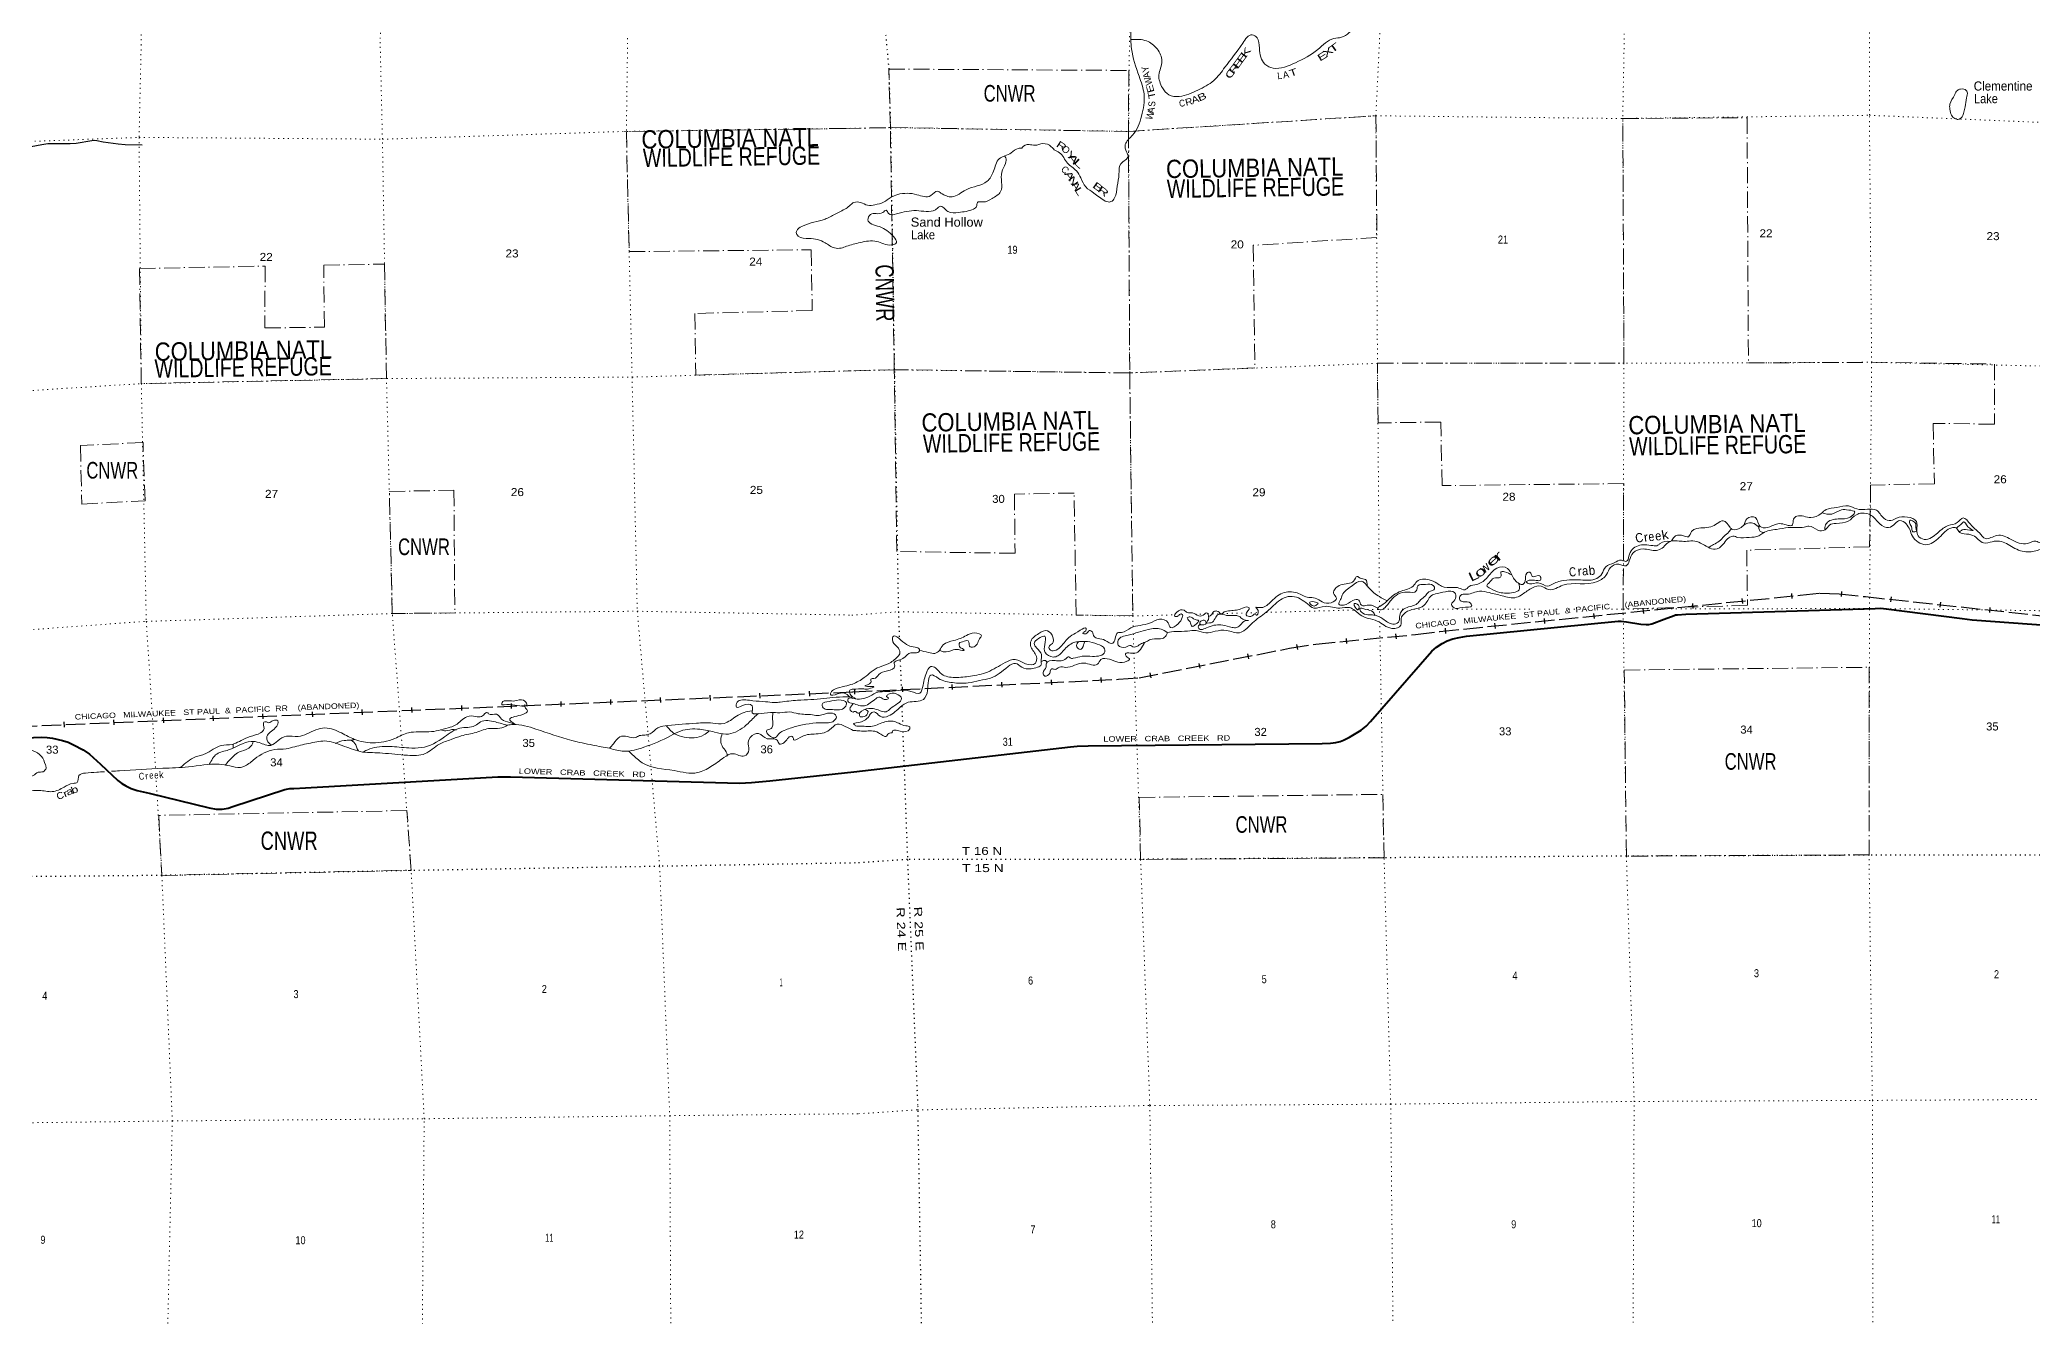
# Model space of a CAD drawing. Header units: feet. Extents: x 250644 to 505285, y -364975 to -177792.
# Drawn here: x 296347 to 339922, y -254935 to -227037 of the extents above; entities that cross this region are included whole.
import ezdxf
from ezdxf.enums import TextEntityAlignment as Align

# ---------------------------------------------------------------- set-up
doc = ezdxf.new("R2010")
doc.units = ezdxf.units.FT
doc.header["$LTSCALE"] = 70
for name, pattern in [('DOT_DASHED', [7.7, 5, -1.2, 0.3, -1.2]), ('DOTTED', [1.5, 0.3, -1.2]), ('LONG_DASHED', [7.5, 6, -1.5])]:
    doc.linetypes.add(name, pattern=pattern)
for name, color, linetype, lineweight in [('26', 7, 'Continuous', 40), ('29', 7, 'Continuous', 25), ('39', 7, 'Continuous', 13), ('44', 7, 'DOT_DASHED', 13), ('6', 7, 'DOTTED', 25), ('63', 7, 'Continuous', 25), ('7', 7, 'DOTTED', 13)]:
    doc.layers.add(name, color=color, linetype=linetype, lineweight=lineweight)
doc.layers.add('27', color=7, linetype='Continuous')
doc.layers.add('41', color=7, linetype='Continuous')

msp = doc.modelspace()

# ---------------------------------------------------------------- linework, layer by layer
at = {"layer": '26'}
for points in [[(314152.29, -243036.01), (318886.58, -242493.79), (319033.49, -242477.96), (319279.03, -242466.73), (324394.74, -242421.09), (324573.04, -242412.38), (324693.33, -242392.79), (324785.5, -242371.67), (324857.82, -242344.53), (324988.85, -242282.15), (325243.62, -242123.85), (325355.05, -242036.97), (325447.91, -241940.14), (326790.34, -240398.22), (326894.19, -240311.45), (327016.93, -240232.28), (327124.72, -240171.23), (327250.34, -240128.54), (327391.42, -240098.86), (327550.54, -240070.08), (330870.87, -239744.94), (330934.16, -239744.94), (331047.72, -239761.81), (331363.31, -239807.62), (331476.59, -239817.31), (331539.87, -239815.05), (331603.98, -239800.22), (331871.57, -239702.03), (332093.2, -239618.54), (332122.98, -239609.25), (332165.92, -239604.73), (332349.64, -239588.82), (336489.23, -239464.44), (336610.45, -239463.4), (336730.1, -239473.12), (338394.16, -239686.88), (338609.16, -239712), (340316.23, -239838.75)], [(282750.71, -242874.97), (296376.88, -242279.54), (296506.88, -242285.72), (296624.4, -242299.29), (296845.9, -242349.04), (296963.42, -242389.75), (297084.59, -242448.4), (297293.4, -242557.1), (297432.8, -242651.45), (297676.53, -242870), (298050, -243230.05), (298138.68, -243294.35), (298226.03, -243345.67), (298342.1, -243402.9), (298472.4, -243447.6), (298737.05, -243507.4), (300050.19, -243826.44), (300202.18, -243852.95), (300335.09, -243854.18), (300464.35, -243830.34), (300570.26, -243797.17), (301706.42, -243425.44), (301811.38, -243405.17), (301903.29, -243398.39), (302160.28, -243389.77), (306365.07, -243143.78), (306644.1, -243143.33), (311647.76, -243285.91), (311912.82, -243271.31), (312314.49, -243235.34), (314152.29, -243036.01)]]:
    msp.add_lwpolyline(points, dxfattribs=at)
at = {"layer": '29'}
msp.add_lwpolyline([(295960.89, -229406.22), (296387.78, -229322.57), (296519.64, -229304.9), (296728.72, -229304.78), (297010.11, -229301.21), (297142.69, -229296.7), (297481.12, -229233.73), (297538.25, -229228.15), (297592.54, -229234.61), (297733.1, -229264.84), (298060.48, -229308.34), (298210.8, -229321.58), (298582.97, -229332.27)], dxfattribs=at)
at = {"layer": '39'}
msp.add_lwpolyline([(314128.49, -241402.1), (314167.79, -241423.14), (314190.41, -241439.82)], dxfattribs=at)
for points in [[(320206.62, -226850.22), (320224.69, -227232.7), (320388.87, -227829.85), (320498.31, -228227.28), (320444.57, -228701.82), (320246.78, -229120.69), (320086.46, -229326.18), (320114.21, -229488.24), (320150.5, -229581.92), (319989.24, -229745.29), (319950.07, -229972.74), (319911.72, -230236.3), (319855.05, -230490.14), (319774.46, -230573.83), (319520.88, -230475.92), (319402.21, -230385.69), (319224.26, -230252.35), (319115.28, -230055.58), (319017.25, -229898.77), (318822.46, -229731.6), (318650.49, -229505.84), (318534.32, -229437.64), (318468.51, -229372.57), (318286.01, -229305.52), (318105.84, -229342.79), (317984.77, -229324.85), (317835.38, -229389.67), (317829.62, -229401.81)], [(320221.03, -227027.21), (320552.68, -227060.4), (320781.83, -227234.99), (320890.37, -227502), (320822.75, -227806.2), (320901.45, -228087.78), (321041.61, -228239.85), (321269.63, -228273.98), (321674.78, -228134.44), (322022.11, -227927.68), (322266.99, -227636.43), (322659.42, -227107.8), (322862.54, -226927.65), (322968.51, -226990.01), (323019.86, -227217.88), (323142.35, -227568.93), (323321.23, -227654.09), (323809.34, -227537.18), (324297.66, -227249.69), (324652.18, -227004.68), (324814.57, -226981.77), (324986.75, -226878.3), (325082.63, -226780.52)], [(338456.03, -228500.86), (338487.91, -228307.66), (338499.02, -228175.01), (338482.26, -228145.21), (338354.85, -228113.32), (338287.08, -228140.6), (338228.83, -228233.93), (338122.88, -228442.48), (338121.32, -228552.88), (338158.51, -228686.68), (338232.67, -228757.99), (338299.34, -228777.05), (338390.46, -228716.74), (338430.48, -228617.7), (338456.03, -228500.86)], [(317829.62, -229401.81), (317745.32, -229409.31), (317592.67, -229508.31), (317330.08, -229637.32), (317205.46, -229910.42), (317065.56, -230129.6), (316605.06, -230312.25), (316298.83, -230468.12), (316055.66, -230386.09), (315982.39, -230347.23), (315833.67, -230442.15), (315531.53, -230421.35), (315109.13, -230418.71), (314965.64, -230477.41), (314799.1, -230584.68), (314613.35, -230642.12), (314450.69, -230652.99), (314298.47, -230591.44), (314151.67, -230592), (314078.41, -230643.46), (313979.83, -230726.71)], [(313993, -231549.64), (314287.87, -231466.58), (314649.38, -231444.19), (314976.9, -231520.74), (315086.3, -231466.65), (315017.04, -231337.42), (314708.5, -231120.07), (314457.77, -230969.94), (314515.57, -230856.55), (314782.01, -230809.74), (314859.38, -230762.23), (314909.16, -230829.59), (315082.41, -230842.61), (315519.23, -230770.74), (315933.1, -230751.46), (315974.69, -230722.63), (316030.04, -230679.52), (316209.46, -230788.76), (316441.24, -230810.79), (316771.38, -230734.77), (316836.51, -230679.45), (316852.68, -230592.88), (316969.05, -230580.81), (317172.54, -230507.01), (317360.16, -230353.21), (317383.73, -230148.11), (317384.88, -229929.35), (317465.05, -229737.3), (317474.43, -229616.73), (317447.08, -229570.38)], [(313981.1, -230726.07), (313740.4, -230848.12), (313519.82, -230955.94), (313278.73, -231021.74), (313043.81, -231101.55), (312921.66, -231180.62), (312892.03, -231247.05), (312930.99, -231327.08), (313173.08, -231377.69), (313520.27, -231471.77), (313730.71, -231586.81), (313871.68, -231587.89), (313993, -231549.64)], [(332033.27, -237986.93), (332204.37, -237993.97), (332337.24, -237999.67), (332499.9, -237988.8), (332671.95, -238037.96), (332836.89, -238129.39), (332988.66, -238170.88), (333159.35, -238069.56), (333259.15, -237945.4), (333374.49, -237887.19), (333487.7, -237913.31), (333735.07, -237912.99), (333947.45, -237877.16), (334032.59, -237817.48), (334332.49, -237737.98), (334589.05, -237699.37), (334747.87, -237696.59), (334936.71, -237687.26), (335038.79, -237665.41), (335233.85, -237754.3), (335394.64, -237749.48), (335490.86, -237645.45), (335634.8, -237606.81), (335901.19, -237558), (336079.03, -237416.42), (336194.91, -237382.28), (336401.14, -237430.84), (336588.25, -237614.2), (336783.22, -237699.08), (336926.08, -237612.3), (337029.14, -237544.27), (337167.55, -237618.1), (337244.76, -237743.18), (337302.18, -237882.65), (337594.01, -238072.19), (337892.21, -237916.46), (338162.92, -237701.01), (338261.56, -237705.31), (338319.65, -237784.56), (338437.41, -237834.67), (338627.24, -237869.48), (338860.14, -238031.96), (339050.64, -238006.55), (339211.29, -237995.71), (339507.98, -238133), (339827.95, -238231.75), (340106.32, -238178.71), (340386.56, -238119.63), (340821.34, -238136.09), (341284.13, -238146.05), (341384.9, -237975.72), (341350.44, -237783.67), (341595.02, -237568.68), (341974.11, -237343.31), (342089.2, -237363.37), (342151.3, -237442.55), (342322.45, -237451.59), (342635.67, -237518.35), (342920.3, -237565.55), (343112.27, -237516.03), (343197.18, -237356.01), (343345.19, -237409.61), (343670.12, -237460.11), (343932.76, -237423.4), (344271.88, -237299.06), (344467.32, -237225.4), (344724.29, -237204.85), (345026.74, -237239.69), (345232.38, -237262.18), (345484.55, -237297.05)], [(332036.16, -237987.05), (332091.78, -237905.64), (332253.82, -237866.68), (332403.35, -237898.18), (332475.13, -237780.53), (332544.46, -237733.16), (332895.25, -237680.86), (333034.36, -237606.18), (333163.78, -237547.73), (333313.85, -237693.6), (333371.17, -237738.75), (333557.24, -237695.36), (333614.38, -237642.18), (333683.79, -237508.52), (333868.21, -237481.21), (333922.76, -237582.6), (334001.62, -237691.59), (334182.38, -237680.4), (334430.27, -237613.85), (334684.16, -237635.49), (334705.55, -237512.71), (334778.54, -237449.22), (335082.92, -237480.01), (335308.12, -237387.77), (335416.89, -237305.6), (335653.22, -237261.32), (335907.78, -237222.75), (336084.25, -237289.9), (336321.74, -237297.78), (336515.27, -237318.47), (336676.07, -237494.26), (336834.05, -237543.67), (336957.62, -237493.34), (337196.4, -237469.1), (337389.58, -237564.05), (337399.83, -237752.5), (337428.79, -237878.42), (337561.26, -237956.37), (337721.28, -237917.45), (337976.13, -237712.31), (338085.45, -237654.21), (338285.1, -237588.5), (338411.56, -237487.96), (338571.51, -237625.63), (338768.81, -237814.83), (338902.31, -237938.91), (339150.12, -237868.35), (339459.81, -237957.25), (339821.77, -238045.23), (340001.68, -237995.92), (340113.23, -238038.12), (340364.8, -238045.76), (340592.19, -238051.81), (340780.81, -238032.45), (341179.94, -238073.63), (341283.53, -237939.37), (341307.24, -237740.28), (341560.03, -237442.87), (341879.3, -237240.61), (342118.4, -237230.41), (342290.58, -237285.59), (342540.19, -237385.57), (342869.68, -237460.07), (343043.23, -237396.83), (343108.45, -237255.22), (343216.47, -237229.24), (343637.23, -237338.27), (344005.74, -237269.61), (344265.21, -237180.78), (344457.08, -237127.25), (344756.36, -237109.97), (345038.71, -237145.16), (345252.53, -237173.53), (345485.12, -237239.82)], [(335323.71, -237377.46), (335539.71, -237401.78), (335750.88, -237311.79), (335909.84, -237315.03), (336041.63, -237362.89), (335998.71, -237429.87), (335755.28, -237508.37), (335466.95, -237565.6), (335402.22, -237638.98), (335384.42, -237751.47)], [(333343.97, -237720.5), (333287.9, -237792.39), (333183.46, -237888.53), (333079.29, -237996.72), (332954.16, -238067.14), (332853.02, -238131.12)], [(333622.54, -237634.74), (333782.26, -237595.09), (333844.99, -237612.06), (333952.3, -237696.68)], [(333949.32, -237629.38), (333975.5, -237782.35), (334068.37, -237805.67)], [(337306.8, -237549.44), (337246.35, -237544.48), (337237.24, -237586.78), (337281.52, -237678.32), (337316.2, -237790.09), (337386.3, -237776.82), (337377.87, -237708), (337376.68, -237616.45), (337306.8, -237549.44)], [(338265.07, -237708.3), (338391.96, -237600.68), (338417.56, -237576.15), (338518.44, -237680.74), (338630.85, -237761.05), (338560.31, -237754.26), (338391.3, -237751.2), (338331.84, -237790.37)], [(321004.7, -239994.14), (321193.18, -239968.77), (321448.46, -239962.29), (321641.23, -239948.88), (321847.54, -240001.46), (322055.9, -239965.7), (322302.82, -239945.33), (322587.54, -239996.53), (322830.91, -239817.68), (323135.17, -239573.55), (323259.58, -239471.03), (323563.98, -239232.92), (323740.31, -239203.74), (324073.82, -239368.48), (324210.53, -239456.39), (324457.09, -239419.96), (324779.78, -239460.47), (324990.65, -239446.75), (325043.36, -239465.89), (325223.42, -239603.21), (325400.16, -239682.39), (325598.56, -239741.13), (325919.92, -239902.07), (326117.52, -239834.39), (326120.41, -239693.87), (326219.89, -239555.66), (326407.2, -239478.13), (326626.6, -239396.03), (326776.82, -239188.71), (326914.5, -239140.14), (327310.91, -239149.26), (327293.67, -239277.99), (327223.54, -239379.56), (327277.51, -239454.87), (327456.26, -239443.71), (327664.44, -239399.93), (327639.24, -239352.21), (327477.6, -239318.92), (327402.28, -239278.1), (327418.22, -239181.49), (327554.39, -239155.03), (327834.45, -239087.91), (328050.36, -239120.25), (328329.45, -239189.62), (328645.93, -239222.21), (328773.16, -239155.76), (328993.27, -239015.45), (329181.43, -238976.03), (329342.09, -239055.5), (329504.35, -239026.57), (329657.71, -238959.67), (330416.11, -238878.16), (330613.74, -238722.18), (330698.92, -238574.2), (330880.25, -238498.78), (331043.9, -238532.04), (331111.93, -238426.49), (331194.52, -238252.47), (331415.83, -238166.31), (331704.12, -238197.39), (331831.71, -238146.99), (331926.14, -238053.03), (332033.88, -237986.96)], [(332011.42, -237999.36), (331785.15, -238043.45), (331735.78, -238084.45), (331623.34, -238092.44), (331301.63, -238096.07), (331174.67, -238174.55), (331101.6, -238324.33), (331051.8, -238435.57), (330938.59, -238409.46), (330782.99, -238466.37), (330595.94, -238555.93), (330508.93, -238711.98), (330398.5, -238810.24), (330047.27, -238842.47), (329567.42, -238878.97), (329445.82, -238927.25), (329332.3, -238977.4), (329115.49, -238904.94), (328926.96, -238928.31), (328859.72, -238889.35), (328965.33, -238845.36), (329178.16, -238829.6), (329152.38, -238755.8), (328989.72, -238766.67), (328939.36, -238673.23), (328867.39, -238692.56), (328835.19, -238871.72), (328780.43, -238940.91), (328705.64, -238924.16), (328546.85, -238748.34), (328446.77, -238589.55), (328217.4, -238585.54), (327985.11, -238810.35), (327770.82, -238940.53), (327610.89, -238983.46), (327511.98, -239057.44), (327386.44, -239019.5), (327259.43, -239005.67), (327005.4, -238978.01), (326901.35, -238911.6), (326732.83, -238840.3), (326466.12, -238875.07), (326383.93, -238976.85), (326120.89, -239085.81), (325833.61, -239279.47), (325679.58, -239406.59), (325606.63, -239472.08), (325661.49, -239497.21), (325745.3, -239467.65), (325900.04, -239282.32), (326258.18, -239109.49), (326452.69, -239084.01), (326484.4, -238973.08), (326656.62, -238939.97), (326822.06, -238963.16), (326853.92, -239038.86), (326726.64, -239103.3), (326652.13, -239188.88), (326547.6, -239281.02), (326472.96, -239360.59), (326219.7, -239457.34), (326092.43, -239612.08), (326059.75, -239769.18), (325941.94, -239807.36), (325722.22, -239694.82), (325523.23, -239610), (325394.43, -239606.24), (325248.21, -239542.57), (325214.38, -239468.92), (325351.53, -239486.58), (325499.55, -239540.18), (325551.71, -239619.74)], [(325379.69, -238984.28), (325338.93, -238832.6), (325221.56, -238800.54), (325158.48, -238767.53), (325082.36, -238871.2), (324956.74, -238919.56), (324675.83, -239038.86), (324641.71, -239131.77), (324704.44, -239239.04), (324590.08, -239341.38), (324394.63, -239324.73), (324237.86, -239239.18), (324098.78, -239225.56), (323845.2, -239127.66), (323527.52, -239131.21), (323256.58, -239336.63), (323013.69, -239447.24), (322945.2, -239442.42), (322993.06, -239513.83), (322950.98, -239610.89), (322936.32, -239585.06), (322864.85, -239626.44), (322744.23, -239628.56)], [(328534.44, -238731.75), (328384.14, -238666.9), (328299.79, -238672.39), (328309, -238724.41), (328294.17, -238780.86), (328145.9, -238805.53), (328045.57, -238905.61), (327996.7, -238968.68), (328072.52, -239031.57), (328277.49, -239114.27), (328573.2, -239117.12), (328702.57, -239056.66), (328689.21, -238911.61)], [(325610.04, -239461.32), (325429.84, -239390.89), (325319.59, -239406.87), (325252.97, -239396), (325196.18, -239284.61), (325061.58, -239290.98), (324862.78, -239394.8), (324755.74, -239374.6), (324797.73, -239273.53), (324833.77, -239176.57), (325046.36, -238970.17), (325243.24, -238870.39), (325415.43, -239015.88), (325646.99, -239208.49), (325811.23, -239295.76)], [(314130.34, -241437.83), (314319.84, -241443.68), (314497.55, -241386.38), (314678.81, -241296.59), (314869.29, -241284.68), (315398.14, -241278.3), (315594.05, -241315.01), (315664.66, -241145.2), (315756.18, -240830.54), (315834.48, -240734.86), (315937.77, -240767.16), (316073.51, -240901.25), (316360.73, -240974.48), (316699.99, -240946.47), (317076.06, -240855.6), (317457.61, -240650.25), (317681.33, -240582.11), (317904.63, -240674.53), (318121.57, -240662.71), (318144.47, -240517.82), (318023.07, -240305.22), (318026.19, -240174.72), (318193.58, -240015.26), (318387.28, -239953.68), (318505.06, -240094.1), (318514.8, -240170.18), (318493.99, -240228.74), (318419.16, -240300.29), (318453.03, -240375.95), (318577.72, -240375.78), (318792.1, -240159.31), (319103.02, -239943.15), (319232.84, -239902.75), (319221.99, -239957.12), (319160.7, -240004.35), (319221.41, -240021.35), (319304.32, -239951.67), (319367.32, -239980.67), (319403.69, -240078.36), (319493.13, -240120.95), (319646.95, -240164.41), (319815.29, -240227.68), (319867.33, -240126.43), (319920.75, -239997.07), (320003.04, -239989.6), (320212.02, -239891.63), (320619.99, -239788.16), (320833.26, -239702.15), (321023.98, -239777.07), (321078.67, -239884.48), (321243.74, -239801.32), (321335.13, -239661.25), (321333.65, -239595.06), (321289.25, -239587.81), (321243.91, -239628.74), (321167.65, -239636.09), (321209.99, -239551.07), (321371.89, -239506.09), (321447.39, -239554.94), (321554.12, -239561.09), (321694.41, -239628.88), (321820.3, -239592.56), (321867.83, -239559.62), (321910.06, -239649.18), (321895.72, -239727.7), (321876.16, -239752.12), (321843.28, -239810.89), (321687.19, -239845.73), (321694.48, -239901.79), (321897.03, -239876.17), (322217.84, -239832.43), (322422.01, -239879.02), (322524.67, -239883.25), (322736.42, -239729.03), (322780.93, -239729.79)], [(321580.73, -239851.61), (321659.71, -239786.01), (321692.72, -239733.26), (321613.73, -239708.55), (321501.73, -239646.3), (321443.96, -239671.39), (321485.65, -239736.88), (321516.88, -239784.5), (321550.71, -239858.16), (321580.73, -239851.61)], [(321858.37, -239783.88), (321995.08, -239764.08), (322069.1, -239656.43), (322138.03, -239591.01), (322178.23, -239590.3), (322345.9, -239623.49), (322581.56, -239639.43), (322655.28, -239698.34), (322782.7, -239730.23)], [(321908.88, -239640.02), (321971.39, -239603.96), (322026.16, -239534.77), (322092.27, -239523.58), (322177.92, -239588.8)], [(322744.23, -239628.56), (322729.17, -239584.67), (322796.61, -239453.05), (322768.11, -239437.49), (322618.14, -239476.24), (322343.57, -239519.18), (322225.81, -239559.37), (322193.4, -239593.57)], [(324306.75, -239352.36), (324179.25, -239316.46), (324121.26, -239331.53), (324151.72, -239389.87), (324235.64, -239409.79), (324306.75, -239352.36)], [(325091.43, -239357.25), (325098.74, -239355.91), (325199.32, -239425.03), (325184.63, -239487.5), (325096.25, -239402.75), (325091.69, -239359.73)], [(314121.97, -241120.27), (314379.8, -240977.06), (314529.8, -240850.01), (314712.52, -240746.47), (314901.98, -240674.92), (315107.69, -240520.82), (315160, -240431.6), (315098.92, -240308.25), (314992.71, -240145.56), (315015.22, -240072.92), (315175.97, -240156.39), (315343.56, -240275.87), (315489.24, -240315.47), (315584.85, -240363.96), (315583.52, -240394.09), (315492.03, -240439.84), (315397.36, -240433.47), (315225.19, -240558.89), (315030.64, -240672.67), (315043.82, -240722.61), (314887.38, -240831.71), (314696.05, -240909.31), (314591.47, -240999.44), (314525.31, -241008.62), (314524.95, -241082.88), (314387.85, -241157.52), (314450.53, -241172.48), (314589.43, -241178.08), (314480.91, -241221.83), (314366.62, -241226.6), (314132.05, -241230.23)], [(314141.05, -241978.73), (314376.66, -241916.28), (314483.11, -241820.1), (314541.72, -241742.81), (314591.62, -241725.89), (314724.53, -241823.9), (314909.4, -241816.65), (315172.43, -241617.39), (315337.14, -241518.18), (315671.57, -241454.12), (315763.76, -241259.86), (315782.95, -241038.78), (315834.68, -240923.49), (316001.19, -240994.82), (316310.97, -241087.73), (316650.99, -241093.82), (316901.21, -241041.28), (317139.42, -240990.95), (317523.91, -240737.39), (317687.24, -240666.3), (317821.81, -240748.22), (318027.76, -240784.75), (318169.78, -240750.16), (318248.94, -240692.58), (318247.37, -240622.37), (318254.06, -240471.75), (318146.29, -240329.15), (318097.9, -240233.67), (318185.99, -240125.77), (318329.66, -240075.09), (318327.71, -240257.74), (318333.49, -240426.21), (318512.73, -240527.42), (318614.72, -240501.56), (318766.29, -240354.42), (318986.17, -240204.07), (319118.59, -240189.71), (319261.37, -240189.22), (319473.8, -240245.7), (319635, -240349.24), (319640.45, -240413.36), (319371.2, -240514.4), (319143.9, -240512.36), (318947.73, -240553.92), (318881.21, -240547.06), (318852.48, -240521.47), (318794.99, -240558.6), (318550.71, -240607.03), (318360.94, -240664.53), (318356.61, -240740.87), (318289.21, -240874.49), (318326.96, -240944.07), (318434.09, -240877.98), (318462.54, -240801.22), (318482.37, -240788.83), (318552.96, -240797.63), (318646.42, -240749.84), (318783.26, -240753.47), (319181.39, -240660.2), (319479.51, -240681.07), (319555.76, -240583.41), (319740.63, -240576.16), (320119.7, -240619.69), (320182.95, -240570.42), (320105.12, -240507.57), (320089.93, -240457.67), (320204.25, -240443.63), (320364.63, -240420.75), (320466.35, -240292.54), (320514.97, -240207.67)], [(316025.75, -240384.34), (316105.44, -240260.53), (316336.67, -240168.18), (316611.77, -240059.01), (316789.48, -240001.72), (316943.71, -240063.24), (316900.91, -240128.2), (316847.27, -240247.54), (316748.14, -240311.49), (316691.76, -240308.46), (316665.26, -240202.56), (316648.5, -240172.76), (316528.33, -240194.93), (316468.38, -240212.03), (316476.88, -240322.25), (316523.56, -240341.51), (316564.67, -240380.92), (316441.63, -240365.01), (316291.21, -240383.7), (316133.06, -240416.57), (316025.75, -240384.34)], [(320520.71, -240205.3), (320419.08, -240247.21), (320313.83, -240307.25), (320255.39, -240302.26), (320208.62, -240278.99), (320100.68, -240308.98), (319934.94, -240271.74), (319932.47, -240161.42), (320151.15, -240047.21), (320588.91, -239927.17), (320872.28, -239918.2), (321005.69, -239994.01)], [(320520.71, -240205.3), (320726.12, -240127.45), (320901.02, -240124.39), (320979.96, -240056.79), (321006.7, -239993.87)], [(321739.24, -239834.76), (321715.73, -239772.99), (321775.05, -239727.8), (321839.57, -239734.7), (321858.44, -239781.84)], [(315588.94, -240388.35), (315781.34, -240426.74), (315924.61, -240448.32), (316025.96, -240384.4)], [(319070.19, -240192.11), (319021.87, -240271.68), (319053.55, -240339.35), (319100.42, -240366.63), (319176.58, -240264.95), (319201.01, -240188.27)], [(318384.19, -240650.39), (318341.5, -240604.67), (318247.58, -240629.25)], [(314058.98, -241399.75), (313761.68, -241407.5), (313492.09, -241437.36), (312920.48, -241473.2), (312540.21, -241511.81), (312415.45, -241522.66), (312217.93, -241503.87), (311941.88, -241485.6), (311643.8, -241481.53), (311597.78, -241515.95), (311582.58, -241620.42), (311715.21, -241587.44), (311926.71, -241594.09), (311937.34, -241658.25), (311923.73, -241714.53), (312324.7, -241740.02), (312532.2, -241748.7), (312747.51, -241729.23), (312933.1, -241766.16), (313245.46, -241792.22), (313392.6, -241807.32), (313639.81, -241751.51), (313767.27, -241818.93), (313737.8, -241903.42), (313490.64, -241965.24), (312879.16, -242047.51), (312630.17, -242131.43), (312527.98, -242190.3), (312436.19, -242287.24), (312331.3, -242267.85), (312247.54, -242129.91), (312339.84, -242091.17), (312375.45, -242018.68), (312374.39, -241896.25), (312379.75, -241748.15)], [(314124.99, -241119.47), (313950.89, -241165.41), (313733.99, -241233.06), (313646.03, -241307.9), (313640.32, -241346.07), (313791.26, -241335.05), (314006.86, -241349.7), (314063.68, -241399.51), (314129.15, -241402.13)], [(314132.05, -241230.23), (314064.21, -241252.8), (314059.44, -241317.12), (314128.49, -241402.1)], [(314130.64, -241541.67), (314383.51, -241593.07), (314635.42, -241436.14), (314717.13, -241402.61), (314810.77, -241453.14), (314885.07, -241447.83), (314906.78, -241429.39), (314867.77, -241393.95), (314896.94, -241349.29), (315077.61, -241334.08), (315194.53, -241436.39), (315108.45, -241544.25), (314954.02, -241653.32), (314855.07, -241725.29), (314679.18, -241684.22), (314533.67, -241652.65), (314315.84, -241714.66), (314240.34, -241756.12), (314183.24, -241720.99), (314137.19, -241729.83)], [(300052.14, -242877.59), (300217.55, -242647.92), (300474.53, -242557.93), (300966.32, -242374.08), (301145.76, -242399), (301402.04, -242459.55), (301550.18, -242358.23), (301740.65, -242260.65), (301994.41, -242263.01), (302381.83, -242119.98), (302582.85, -242078.53), (302948.3, -242188.54), (303229.43, -242327.21), (303624.79, -242402.91), (304109.29, -242307.42), (304412.29, -242183.01), (304857.17, -242164.05), (305275.29, -242077.03), (305441.89, -242013.72), (305688.02, -241833.48), (305883.29, -241826.18), (306010.15, -241825.36), (306142.36, -241744.21), (306160.68, -241766.17), (306338, -241779.06), (306447.67, -241884.72), (306619.49, -241959.87), (306746.72, -242001.19)], [(306454.44, -241572.6), (306684.61, -241574.08), (306999.22, -241559.51), (306925.4, -241474.16), (306734.2, -241487.45), (306579.09, -241482.44), (306456.57, -241519.37), (306454.44, -241572.6)], [(306745.95, -242000.94), (306626.85, -241879.54), (306727.12, -241830.72), (306922.01, -241779.27), (307014.01, -241706.41), (306971.2, -241646.47), (306954.48, -241576.33), (306955.21, -241565.46)], [(308809.37, -242523.65), (308891.06, -242422.76), (309034.74, -242271.29), (309199.81, -242264.19), (309373.21, -242289.15), (309463.46, -242246.41), (309578.15, -242235.63), (309694.68, -242204.76), (309866.75, -242075.18), (310083.82, -242027.6), (310705.62, -241973.37), (311064.07, -241973.04), (311311.81, -241977.44), (311582.31, -241821.13), (311748.73, -241737.75), (311915.86, -241702.92)], [(308809.37, -242523.65), (309126.09, -242587.82), (309558.29, -242498.69), (310142.16, -242252.02), (310356.72, -242146.25), (310781.29, -242107.35), (311104.02, -242167.47), (311354.14, -242214.01), (311755.48, -242050.82), (311961.2, -241854.79), (312063.35, -241760.05)], [(313683.45, -241674.96), (313956.88, -241623), (313988.28, -241528.46), (313824.61, -241465.3), (313613.44, -241496.78), (313456.96, -241566.04), (313502.05, -241656.07), (313604.88, -241671.46), (313683.45, -241674.96)], [(314132.72, -241542.56), (314020.2, -241494.13), (314025.77, -241439.9), (314077.99, -241423.5), (314130.34, -241437.83)], [(314137.19, -241729.83), (314071.35, -241693.53), (314073.73, -241631.59), (314116.59, -241569.65), (314135.32, -241542.62)], [(314299.64, -241724.81), (314271.17, -241785.68), (314278.01, -241821.68), (314346.72, -241836.53), (314451.66, -241762.45), (314460.81, -241722.16), (314405.6, -241677.16)], [(299428.87, -242937.09), (299752.93, -242713.17), (299855.36, -242682.4), (299965.79, -242643.54), (300312.62, -242464.65), (300550.01, -242437.01), (300889.03, -242286.27), (301249.79, -242087.22), (301241.12, -242017.03), (301244.61, -241954.78), (301300.92, -241946.39), (301355.46, -241966.1), (301451.69, -241915.3), (301550.43, -241922.68), (301497.4, -242077.58), (301313.76, -242265.44), (301318.49, -242345.69), (301417.65, -242456.28)], [(306573.06, -242019.45), (306311.28, -241947.83), (305985.02, -241945.95), (305864.9, -242027.02), (305535.13, -242083.36), (305200.48, -242274.21), (304691.01, -242508.35), (304417.18, -242514.15), (303998.05, -242484.77), (303561.52, -242537.8), (303401.03, -242609.09)], [(303401.03, -242609.09), (303838.2, -242628.32), (304388.37, -242674.91), (304772.71, -242640.29), (305087.06, -242431.51), (305339.93, -242331.51), (305564.78, -242251.76), (305890.35, -242175.38), (306203.74, -242087.03), (306411.15, -242085.67), (306575.7, -242018.37)], [(305112.13, -242117.09), (305223.47, -242139.58), (305406.51, -242114.3), (305455.88, -242125.42)], [(308809.37, -242523.65), (308440.24, -242453.8), (307982.22, -242352.41), (307198.69, -242102.62), (306698.41, -242003.52), (306575.7, -242018.37)], [(314138.53, -242133.63), (313962.57, -242046.47), (313786.91, -241993.42), (313620.87, -242120.95), (313281.33, -242211.48), (312973.88, -242287.75), (312831.31, -242334.84), (312818.72, -242276.72), (312778.27, -242256.91), (312702.22, -242311.6), (312620.43, -242400.44), (312528.04, -242429.15), (312470.93, -242345.22), (312255.18, -242314.51), (312068.93, -242201.32), (311976.42, -242215.97), (311838.96, -242387.48), (311856.55, -242557.97), (311759.03, -242691.07), (311506.87, -242640.53), (311308.24, -242726.13), (311026.01, -242922.66), (310731.13, -243055.05), (310221.25, -243010.2), (309518.95, -242838.15), (309310, -242662.89), (309234.81, -242593.12)], [(310224.45, -242209.91), (310126.9, -242117.64), (310053.16, -242036.15)], [(310224.44, -242209.9), (310436.4, -242278.2), (310866.95, -242231.24), (310987.02, -242144.15)], [(311272.75, -242198.25), (311240.51, -242347.22), (311288.19, -242503.47), (311373.88, -242631.37), (311381.29, -242691.97)], [(314140.74, -241978.61), (314190.4, -242029.44), (314300.99, -242040.02), (314594.5, -242034.88), (314726.07, -241982.4), (315012.56, -241933.24), (315136.23, -241977.23), (315286.25, -242030.79), (315375.33, -242057.33), (315372.21, -242097.52), (315166.26, -242151.29), (315040.99, -242125.39), (315007.04, -242136.02), (314977.92, -242182.69), (314931.81, -242189.51), (314868.87, -242252.83), (314688.29, -242181.74), (314391.87, -242146.79), (314243.69, -242140.52), (314138.53, -242133.63)], [(296469.87, -242881.1), (296381.7, -242699.03), (295937.31, -242543.36), (295810.86, -242592.36), (295739.19, -242687.16), (295824.17, -242732.77), (295872.84, -242772.6), (295794.66, -242813.25), (295679.97, -242824.03), (295590.53, -242728.27), (295519.61, -242678.56), (295275.94, -242678.14), (295117.34, -242735.37), (294896.08, -242764.91), (294481.87, -242837.87), (294463.94, -242860.06), (294599.52, -242935.45), (295014.08, -242902.64), (295211.46, -242905.36), (295219.97, -242957.49), (295188.2, -243009.89), (295270.76, -243009.35), (295468.29, -243030.14), (295564.72, -243003.42), (295608.31, -242920.84), (295642.49, -242914.6), (295890.37, -242935.06), (296025.49, -242958.26), (296053.91, -242984.17), (296009.7, -242994.49), (295937.27, -243003), (295931.56, -243041.17), (296049.11, -243126.71), (296204.11, -243119.68), (296308.19, -243046.74), (296416.83, -243033.99), (296482.62, -242957.29), (296469.87, -242881.1)], [(303401.03, -242609.09), (303009.25, -242481.19), (302623.6, -242365.28), (302269.54, -242407.73), (301921.85, -242488.28), (301732.95, -242533.67), (301483.39, -242551.35), (301046.17, -242756.92), (300836.02, -242906.82), (300735.62, -242939.59), (300505.78, -242908.97), (300269.83, -242870.37), (299599.74, -242928.93), (299034.12, -242958.71), (298090.14, -243015.05), (297910.99, -243025.8)], [(300401.84, -242889.49), (300564.46, -242709.89), (300670.45, -242624.89), (300857.08, -242549.41), (300965.21, -242478.46), (301016.2, -242371.2)], [(300579.67, -242516.39), (300576.74, -242501.06), (300579.67, -242427.13)], [(302807.55, -242416.4), (303006.12, -242352.75), (303126.88, -242345.94), (303245.27, -242333.09)], [(303154.87, -242343.8), (303256.63, -242445.45), (303289.62, -242533.55), (303319.02, -242580.63)], [(297345.45, -243064.06), (297202.95, -243119.18), (297163.99, -243269.97), (297073.55, -243290.63), (296878.9, -243370.18), (296617.97, -243470.23), (296333.78, -243441.98), (296076.15, -243457.71), (295775.87, -243431.57), (294655.55, -243589.41), (294245.68, -243698.46), (293567.16, -243712.92), (293490.61, -243478.58), (293353.74, -243254.68), (293119.97, -243003.3), (292779.22, -242955.35), (292409.48, -243048.08), (292268.52, -243049), (292105, -243001.89), (291603.92, -243043.3), (291221.42, -243057.83), (291137.18, -243096.52), (291194.14, -243162.38), (291236.9, -243216.3), (291080.32, -243273.52), (290752.61, -243335.87), (290384.61, -243396.48), (290303.38, -243318.73), (290213.69, -243425.69), (290033.66, -243565.36), (289775.94, -243571.05), (289658.96, -243549.74), (289220.91, -243428.15), (288837.73, -243364.41), (288665.08, -243425.75), (288470.13, -243471.18), (287993.76, -243574.64), (287654.84, -243737.43), (287352.71, -243962.19), (286949.93, -244191.62), (286622.47, -244282.07), (286147.08, -244267.11), (285645.13, -244208.16), (285208.8, -244285.27), (284954.72, -244477.6), (284584.95, -244566.32), (284253.87, -244472.14), (284068.37, -244445.25), (283871.32, -244480.65)], [(297759.67, -243035.06), (297590.98, -243046.4), (297345.45, -243064.06)]]:
    msp.add_spline(points, degree=3, dxfattribs=at)
at = {"layer": '44'}
for points in [[(314948.91, -228955.2), (314914.52, -227675.9), (320163.82, -227705.83), (320155.85, -229051.91), (320185.18, -234320.15), (320250.71, -239627.9), (319011.5, -239609.82), (318968.68, -236942.58), (317663.23, -236965.8), (317676.57, -238260.33), (315087.68, -238222.64), (315035.52, -234236.83)], [(325601.36, -234108.08), (330994.28, -234107.15), (330970.22, -228758.35), (333688.26, -228738.62), (333715.68, -234099.03), (336409.25, -234085.57), (339098.26, -234124.74), (339095.55, -235439.28), (337755.92, -235420.34), (337783.34, -236738.94), (336389.53, -236767.98), (336365.17, -238118.59), (333679.58, -238192.86), (333697.07, -239396.6), (330977.27, -239479.38), (330988.61, -236736.02), (327016.25, -236779.7), (326990.77, -235390.96), (325619.04, -235410.03)], [(298565.51, -234550.56), (298525.63, -232036.16), (301272.77, -231981.79), (301269.66, -233335.73), (302570.71, -233317.36), (302557, -231960.39), (303884.18, -231939.41), (303928.78, -234442.95)], [(298603.33, -235837.97), (297233.12, -235905.23), (297265.46, -237184.1), (298649.87, -237110.78)], [(303990.36, -236907.01), (305403.4, -236882.66), (305423.44, -239563.76), (304056.08, -239577.44)], [(331047.16, -244880.08), (331000.81, -240812.55), (336360.48, -240751.47), (336359.29, -244814.63), (336354.53, -244852.75)], [(320422.7, -244951.2), (320393.24, -243598.52), (325719.5, -243529.93), (325748.43, -244915.97)], [(298946.25, -243989.92), (299016.38, -245301.96), (304467.02, -245190.93), (304376.61, -243884.1)]]:
    msp.add_lwpolyline(points, close=True, dxfattribs=at)
for points in [[(313958.85, -228973.2), (314986.08, -228954.52), (320159.85, -229037.89), (325568.18, -228696.95), (325590.91, -231356.13), (322885.74, -231528.61), (322920.54, -234209.86), (320177.15, -234318.13), (315035.53, -234246.85), (314031.75, -234272.93)], [(313958.85, -228973.2), (309175.67, -229041.78), (309236.03, -231665.96), (313215.86, -231625.45), (313242.53, -232953.8), (310670.32, -233017.67), (310694.45, -234365.42), (314031.75, -234272.93)]]:
    msp.add_lwpolyline(points, dxfattribs=at)
at = {"layer": '6'}
for p, q in [((315163.24, -240605.63), (315187.99, -241277.46)), ((315200.01, -241603.83), (315214.64, -242000.92))]:
    msp.add_line(p, q, dxfattribs=at)
for points in [[(314845.68, -226923.98), (314914.52, -227675.9), (314951.98, -228966.56), (315036.72, -234287.02), (315123.96, -239539.22), (315145.79, -240131.93)], [(315220.24, -242153.19), (315323.48, -244956.01), (315546.46, -250342.29), (315636.22, -255797.13), (315667.36, -261238.94), (315741.84, -266639.86), (315790.37, -272139.57), (315801.34, -272686.81)], [(345599.42, -244841.22), (341671.39, -244853.92), (336354.04, -244860.73), (331047.16, -244880.08), (325748.43, -244915.97), (320422.7, -244951.2), (315323.48, -244956.01), (314179.72, -245029.98)], [(314179.72, -245029.98), (309903.13, -245103.71), (304468.67, -245195.35), (299016.23, -245303.16), (293570.83, -245351.58), (288125.02, -245470.53), (282861.08, -245484.11), (282763.9, -245477.76)]]:
    msp.add_lwpolyline(points, dxfattribs=at)
at = {"layer": '63'}
for p, q in [((334676.14, -239249.36), (334665.09, -239139.31)), ((335749.31, -239203.68), (335761.71, -239093.77)), ((336830.85, -239322.89), (336842.71, -239212.91)), ((330346.54, -239684.04), (330335.49, -239573.99)), ((331428.94, -239575.37), (331417.89, -239465.32)), ((332511.34, -239466.7), (332500.29, -239356.65)), ((333593.74, -239358.03), (333582.69, -239247.98)), ((337912.43, -239439.44), (337924.28, -239329.47)), ((338994.01, -239556), (339005.86, -239446.03)), ((326018.15, -240130.9), (326007.56, -240020.8)), ((327099.35, -240010.05), (327088.3, -239900)), ((328181.75, -239901.38), (328170.7, -239791.33)), ((329264.15, -239792.71), (329253.1, -239682.66)), ((322791.79, -240566.25), (322770.59, -240457.69)), ((323858.75, -240364.01), (323841.42, -240254.76)), ((324935.31, -240235.07), (324924.72, -240124.97)), ((320656.47, -240983.36), (320635.26, -240874.8)), ((321724.13, -240774.81), (321702.93, -240666.25)), ((311012.67, -241474.67), (311008.1, -241364.16)), ((312099.58, -241429.76), (312095.02, -241319.25)), ((313186.49, -241384.85), (313181.93, -241274.33)), ((314174.53, -241340.96), (314169.36, -241230.47)), ((315221.32, -241290.17), (315216.16, -241179.68)), ((316307.97, -241239.38), (316302.81, -241128.89)), ((317394.63, -241188.59), (317389.46, -241078.1)), ((318481.28, -241137.8), (318476.12, -241027.31)), ((319567.93, -241087.01), (319562.77, -240976.52)), ((300143.54, -241923.78), (300138.98, -241813.27)), ((301230.46, -241878.87), (301225.89, -241768.36)), ((302317.37, -241833.96), (302312.8, -241723.45)), ((303404.28, -241789.05), (303399.72, -241678.53)), ((304491.19, -241744.14), (304486.63, -241633.62)), ((305578.11, -241699.23), (305573.54, -241588.71)), ((306665.02, -241654.32), (306660.45, -241543.8)), ((307751.93, -241609.41), (307747.37, -241498.89)), ((308838.84, -241564.49), (308834.28, -241453.98)), ((309925.76, -241519.58), (309921.19, -241409.07)), ((296882.81, -242058.52), (296878.24, -241948)), ((297969.72, -242013.61), (297965.15, -241903.09)), ((299056.63, -241968.69), (299052.07, -241858.18))]:
    msp.add_line(p, q, dxfattribs=at)
at = {"layer": '63', "linetype": 'LONG_DASHED'}
msp.add_line((282754.21, -242591.58), (314128.18, -241291.29), dxfattribs=at)
msp.add_lwpolyline([(314129.75, -241290.21), (319941.58, -241014.89), (320389.69, -240979.84), (323681.07, -240336.91), (324258.1, -240245.37), (326433.62, -240036.07), (326964.31, -239968.74), (334845.62, -239177.47), (335280.15, -239130.37), (335703.12, -239143.53), (336278.96, -239208.49), (342593.04, -239888.94), (343144.12, -239917.83), (343572.37, -239906.88), (343970.38, -239898.01), (345519.93, -239673.09)], dxfattribs=at)
at = {"layer": '7'}
for p, q in [((321268.39, -239603.9), (321338.64, -239602)), ((321616.08, -239594.49), (321825.52, -239588.82)), ((321891.04, -239587.05), (322974.99, -239557.72)), ((323166.64, -239552.54), (325211.85, -239497.2)), ((325384.44, -239492.53), (325616.06, -239486.26)), ((325650.41, -239660.26), (325647.39, -239498.29)), ((325725.52, -239485.33), (326184.45, -239484.81)), ((326396.34, -239484.57), (329019.35, -239481.6)), ((329514.6, -239481.04), (329609.84, -239480.93)), ((329790.8, -239480.73), (329928.9, -239480.57)), ((320263.32, -240019.43), (320272.64, -240307.76)), ((298810.78, -241874.88), (298879.3, -243018.24))]:
    msp.add_line(p, q, dxfattribs=at)
for points in [[(298622.62, -212800.27), (298627.03, -218284.93), (298598.98, -223663.1), (298563.82, -227142.8)], [(303991.6, -212755.14), (303937.65, -218221.89), (303984.37, -223740.61), (303788.85, -227073.84)], [(309203.38, -227001.12), (309175.67, -229041.78), (309300.71, -234409.62), (309413.65, -239527.07), (309903.13, -245103.71), (310123.68, -250553.64), (310150.64, -255972.72), (310217.29, -261325.3), (310320.79, -266666.85), (310427.34, -272191.17), (310439.49, -272760.23)], [(320181.08, -226849.75), (320159.85, -229037.89), (320185.18, -234320.15), (320250.71, -239629.09), (320258.7, -239876.48)], [(325646.68, -239427.96), (325603.64, -234120.08), (325568.18, -228696.95), (325661.43, -226772.21)], [(331005.74, -226691.96), (330968.25, -228760.39), (330994.28, -234107.15), (330977.27, -239479.38), (331047.16, -244880.08), (331216.82, -250226.47), (331192.52, -255617.08), (331218.48, -261006.81), (331206.91, -265819.16), (331223.58, -266440.94), (331343.81, -271835.68), (331357.74, -272466.67)], [(336659.15, -272389.25), (336612.06, -271744.44), (336500.13, -266330.61), (336463.81, -260927.01), (336441.07, -255591.41), (336427.58, -250219.52), (336354.04, -244860.73), (336366.4, -239461.38), (336410.82, -234085.39), (336362.53, -228686.02), (336364.84, -226616.95)], [(298563.82, -227142.8), (298517.56, -229169.07), (298566.36, -234551.88), (298675.97, -239749.64), (298798.16, -241664.45)], [(304996.3, -272833.47), (305013.74, -272229.86), (304872.97, -266691.1), (304775.76, -261298.57), (304705.15, -255954.04), (304753.45, -250620.77), (304468.59, -245185.31), (304057.5, -239592.11), (303928.78, -234444.15), (303840.39, -229208.63), (303788.85, -227073.84)], [(313958.85, -228973.2), (314953.7, -228956.12), (320159.85, -229037.89), (325568.18, -228696.95), (330950.07, -228756.7), (336362.53, -228686.02), (341813.79, -228911.66), (345356.36, -228778.52)], [(282567.65, -229566.96), (282728.43, -229568.21), (287867.68, -229560.88), (293191.38, -229369.85), (298517.56, -229169.07), (303840.39, -229208.63), (309137.24, -229039.61), (313958.85, -228973.2)], [(282633.1, -234912.63), (282740.33, -234920.06), (285262.46, -234933.69), (287909.71, -234830.12), (290582.56, -234890.97), (293260.85, -234883.54), (298566.36, -234551.88), (303940.68, -234440.57), (309300.71, -234409.62), (314031.75, -234272.93)], [(345436.78, -234093.67), (341783.27, -234204.05), (336428.92, -234085.07), (330994.28, -234107.15), (325601.36, -234108.08), (320177.15, -234318.13), (315036.47, -234248.82), (314031.75, -234272.93)], [(282698.21, -240172), (282782.58, -240172.63), (287967.24, -240097.91), (293272.23, -240132.11), (298675.97, -239749.64), (304056.08, -239577.44), (309413.65, -239527.07), (314105.18, -239611.24)], [(314105.18, -239611.24), (315123.96, -239539.22), (320249.52, -239631.47), (321164.8, -239606.7)], [(330724.14, -239479.67), (330977.27, -239479.38), (336397.35, -239466.15), (341865.34, -239538.62), (345518.73, -239509.16)], [(326020.31, -266013.48), (326009.25, -261081.96), (325948.58, -255668.75), (325893, -250303.62), (325748.43, -244915.97), (325652.37, -239765.05)], [(320276.87, -240438.65), (320422.7, -244951.2), (320624.39, -250331.65), (320687.88, -255690.62), (320714.55, -261112.45), (320832.81, -266519.77), (320853.05, -271971.51), (320859.73, -272616.41)], [(298892.42, -243237.15), (299016.23, -245303.16), (299244.1, -250668.74), (299123.95, -256076.74), (299317.17, -261394.38), (299512.82, -266760.17), (299552.05, -272201.25), (299563.61, -272906.36)], [(282829.67, -250789.68), (282981.21, -250802.74), (288157.36, -250813.3), (293668.49, -250739.23), (299244.1, -250668.74), (304753.45, -250620.77), (310123.68, -250553.64), (314255.11, -250510.35)], [(314255.11, -250510.35), (315543.6, -250426.55), (320624.39, -250331.65), (325886.93, -250301.72), (331215.17, -250242.55), (336427.58, -250219.52), (341698.15, -250189.46), (345680.17, -250177.86)]]:
    msp.add_lwpolyline(points, dxfattribs=at)

# ---------------------------------------------------------------- texts
at = {"layer": '27', "width": 1.25}
for rotation, p in [(0.511, (319608.35, -242380.27)), (358.368, (306820.23, -243078.32))]:
    msp.add_text('LOWER   CRAB   CREEK   RD', height=120, rotation=rotation, dxfattribs=at).set_placement(p)
at = {"layer": '41'}
for s, height, rotation, width, p in [('E', 150, 54.194, 1.8, (322612.58, -227590.22)), ('E', 150, 54.194, 1.8, (322699.65, -227469.53)), ('K', 150, 53.573, 1.7, (322782.07, -227357.49)), ('E', 150, 31.67, 1.65, (324437.27, -227455.72)), ('X', 150, 33.991, 1.65, (324561.21, -227365.05)), ('T', 150, 36.084, 1.9, (324692.87, -227274.22)), ('A', 150, 105.399, 1.1, (320626.13, -227790.07)), ('W', 150, 105.399, 0.9, (320662.53, -227922.16)), ('C', 150, 51.932, 1.55, (322441.14, -227819.52)), ('R', 150, 53.061, 1.65, (322523.86, -227710.79)), ('L', 150, 6.017, 0.9, (323471.2, -227894.27)), ('T', 150, 19.299, 1.4, (323784.89, -227820.82)), ('E', 150, 105.393, 1.3, (320704.42, -228087.11)), ('T', 150, 101.587, 1.25, (320735.87, -228232.37)), ('R', 150, 14.066, 1.1, (321495.55, -228462.03)), ('A', 150, 18.427, 1.2, (321637.44, -228411.89)), ('B', 150, 23.713, 1.45, (321795.01, -228348.98)), ('W', 150, 72.626, 0.95, (320698.97, -228711.65)), ('S', 150, 88.371, 0.9, (320743.59, -228439.14)), ('C', 150, 8.578, 0.9, (321340.21, -228494.78)), ('R', 150, 326.997, 1.5, (318652.52, -229418.17)), ('A', 150, 306.587, 1.65, (318891.74, -229685.18)), ('Y', 150, 309.705, 1.65, (318849.8, -229623.52)), ('L', 150, 317.62, 2, (319019.14, -229794.28)), ('A', 150, 307.59, 1.65, (318812.38, -230053)), ('N', 150, 305.201, 1.5, (318888.76, -230168.87)), ('A', 150, 302.563, 1.5, (318942.86, -230266.74)), ('L', 150, 302.063, 1.6, (319014.87, -230387.86)), ('B', 150, 323.873, 1.75, (319448.27, -230316.76)), ('R', 150, 322.747, 1.65, (319561.65, -230408.84)), ('C', 200, 9.256, 0.9, (331344.38, -238017.22)), ('e', 200, 6.659, 0.85, (331603.02, -237992.23)), ('e', 200, 7.113, 0.9, (331754.58, -237976.68)), ('k', 200, 11.026, 1.1, (331909.88, -237953.47)), ('e', 200, 42.544, 1.95, (328190.81, -238481.65)), ('r', 200, 42.843, 2.15, (328304.31, -238393.07)), ('L', 200, 25.959, 1.45, (327749.27, -238838.74)), ('o', 200, 33.604, 1.6, (327901.77, -238745.67)), ('C', 200, 3.134, 0.8, (329875.1, -238765.61)), ('a', 200, 4.526, 0.9, (330152.36, -238740.29)), ('b', 200, 5.959, 0.95, (330302.99, -238731.93)), ('C', 150, 3.388, 0.8, (298574.64, -243208.61)), ('e', 150, 3.388, 0.8, (298790.4, -243186.45)), ('e', 150, 3.388, 0.8, (298898.96, -243182.97)), ('k', 150, 3.388, 0.95, (299007.51, -243174.59)), ('C', 150, 19.843, 1.1, (296815.71, -243627)), ('r', 150, 22.127, 1.4, (296934.76, -243579.45)), ('a', 150, 22.199, 1.35, (297023.49, -243534.63)), ('b', 150, 22.259, 1.35, (297135, -243495.29))]:
    msp.add_text(s, height=height, rotation=rotation, dxfattribs=dict(at, width=width)).set_placement(p, align=Align.CENTER)
for s, height, rotation, p in [('Y', 150, 106.919, (320596.77, -227654.24)), ('A', 150, 10.943, (323613.16, -227871.81)), ('A', 150, 79.604, (320725.02, -228587.54)), ('O', 150, 317.418, (318739.1, -229493.31)), ('C', 150, 316.468, (318719.3, -229932.18)), ('r', 200, 8.037, (331487.48, -238006.45)), ('w', 200, 39.864, (328010.52, -238649.86)), ('r', 200, 3.134, (330030.8, -238750.21)), ('r', 150, 3.388, (298687.82, -243199.53))]:
    msp.add_text(s, height=height, rotation=rotation, dxfattribs=at).set_placement(p, align=Align.CENTER)
for s, width, p in [('Clementine', 0.95, (339287.48, -228145.65)), ('Lake', 0.9, (338911.26, -228422)), ('Sand Hollow', 1.05, (316183.83, -231121.27)), ('Lake', 0.9, (315664.74, -231397.62))]:
    msp.add_text(s, height=200, dxfattribs=dict(at, width=width)).set_placement(p, align=Align.CENTER)
at = {"layer": '44', "width": 0.75}
for height, p in [(363.6, (317556.56, -228387.48)), (363.6, (297931.28, -236627.39)), (363.6, (304749.03, -238300.01)), (363.6, (333763.8, -242992.34)), (363.6, (323066.44, -244370.71)), (400, (301798.95, -244742.71))]:
    msp.add_text('CNWR', height=height, dxfattribs=at).set_placement(p, align=Align.CENTER)
at = {"layer": '44'}
for s, rotation, width, p in [('COLUMBIA NATL', 0.821, 0.9, (311446.78, -229387.32)), ('WILDLIFE REFUGE', 0.821, 0.8, (311477.52, -229791.34)), ('COLUMBIA NATL', 0.821, 0.9, (322920.79, -230032.5)), ('WILDLIFE REFUGE', 0.821, 0.8, (322936.88, -230465.86)), ('CNWR', 270.939, 0.75, (314631.81, -232572.74)), ('WILDLIFE REFUGE', 0.821, 0.8, (300796.51, -234396.06)), ('COLUMBIA NATL', 0.821, 0.9, (300801.55, -234027.03)), ('COLUMBIA NATL', 0.821, 0.9, (317572.12, -235575.32)), ('COLUMBIA NATL', 0.821, 0.9, (333032, -235633.97)), ('WILDLIFE REFUGE', 0.821, 0.8, (317602.86, -236038)), ('WILDLIFE REFUGE', 0.821, 0.8, (333048.09, -236096.65))]:
    msp.add_text(s, height=400, rotation=rotation, dxfattribs=dict(at, width=width)).set_placement(p, align=Align.CENTER)
at = {"layer": '6'}
for s, rotation, width, p in [('T 16 N', 0.054, 1.25, (316953.64, -244854.47)), ('T 15 N', 0.054, 1.3, (316973.05, -245229.45)), ('R 24 E', 272.371, 1.35, (315102.3, -246483.88)), ('R 25 E', 272.371, 1.35, (315485.81, -246471.35))]:
    msp.add_text(s, height=175, rotation=rotation, dxfattribs=dict(at, width=width)).set_placement(p, align=Align.CENTER)
at = {"layer": '63', "width": 1.2}
for s, rotation, p in [('CHICAGO   MILWAUKEE   ST PAUL  &  PACIFIC      (ABANDONED)', 5.733, (329397.68, -239609.79)), ('CHICAGO   MILWAUKEE   ST PAUL  &  PACIFIC  RR    (ABANDONED)', 2.373, (300224.98, -241767.41))]:
    msp.add_text(s, height=120, rotation=rotation, dxfattribs=at).set_placement(p, align=Align.CENTER)
at = {"layer": '7'}
for s, width, p in [('21', 0.85, (328237.7, -231489.15)), ('22', 1.1, (333958.8, -231353.9)), ('23', 1.1, (338924.18, -231415.49)), ('22', 1.1, (301154.95, -231869.53)), ('23', 1.1, (306531.37, -231793.62)), ('24', 1.1, (311862.41, -231971.68)), ('19', 0.85, (317509.73, -231713.14)), ('20', 1.1, (322392.72, -231595.56)), ('26', 1.1, (339080.42, -236729.74)), ('27', 1.1, (301272.46, -237049.17)), ('26', 1.1, (306648.98, -237010.09)), ('25', 1.1, (311876.39, -236961.95)), ('30', 1.05, (317177.3, -237158.95)), ('29', 1.1, (322868.05, -237013.9)), ('28', 1.1, (328335.89, -237111.39)), ('27', 1.1, (333526.43, -236881.44)), ('32', 1.05, (322910.59, -242252.15)), ('33', 1.05, (328259.81, -242239.39)), ('34', 1.05, (333538.82, -242201.49)), ('35', 1.05, (338915.41, -242133.11)), ('33', 1.05, (296481.36, -242639.9)), ('35', 1.05, (306902.9, -242493.36)), ('36', 1.05, (312107.71, -242632.63)), ('31', 0.85, (317406.28, -242468.85)), ('34', 1.05, (301385.38, -242917.36)), ('5', 0.85, (323070.53, -247657.94)), ('4', 0.85, (328554.98, -247581.6)), ('3', 0.85, (333837.29, -247526.6)), ('2', 0.85, (339088.18, -247548.38)), ('4', 0.85, (296400.52, -248019.57)), ('3', 0.85, (301894.53, -247983.44)), ('2', 0.85, (307324.94, -247872.37)), ('1', 0.4, (312526.3, -247726.52)), ('6', 0.85, (317960.56, -247687.5)), ('11', 0.65, (339036.67, -252904)), ('11', 0.65, (307398.01, -253310.74)), ('12', 0.85, (312837.95, -253240.36)), ('7', 0.85, (318011.64, -253128.96)), ('8', 0.85, (323269.65, -253015.41)), ('9', 0.85, (328527.79, -253014.42)), ('10', 0.85, (333786.05, -252990.55)), ('9', 0.85, (296360.35, -253353.42)), ('10', 0.85, (301937.41, -253363.84))]:
    msp.add_text(s, height=175, dxfattribs=dict(at, width=width)).set_placement(p)

doc.saveas('drawing.dxf')
